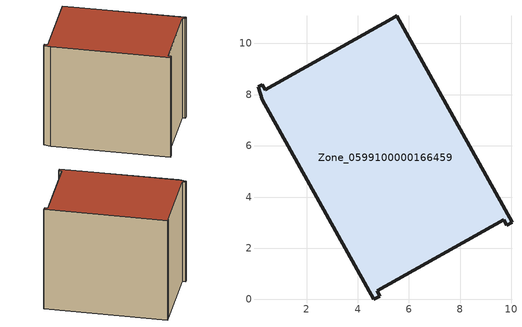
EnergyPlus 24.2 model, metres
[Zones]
Zone_0599100000166459
 floor ground (C_G): 0.1,8.3 0.27,8.39 0.38,8.19 5.32,10.96 5.53,11.09 10.02,3.02 9.81,2.9 9.7,3.11 4.75,0.34 4.86,0.13 4.63,0 0.28,7.8 z0
 wall outside (C_F): 5.53,11.09 5.32,10.96 0.38,8.19 0.27,8.39 0.1,8.3 0.28,7.8 4.63,0 4.86,0.13 4.75,0.34 9.7,3.11 9.81,2.9 10.02,3.02 5.53,11.09 z0:8.32
 roof outside (C_R): 0.1,8.3 0.28,7.8 4.63,0 4.86,0.13 4.75,0.34 9.7,3.11 9.81,2.9 10.02,3.02 5.53,11.09 5.32,10.96 0.38,8.19 0.27,8.39 z8.32
[BUILDING]
Pand.0599100000166459: North Axis=0; Terrain=City; Loads Convergence Tolerance Value=0.04; Temperature Convergence Tolerance Value=0.4; Solar Distribution=FullExterior; Maximum Number of Warmup Days=25; Minimum Number of Warmup Days=1
[Site:Location]
Rotterdam.The.Hague.AP_ZH_NLD Design_Conditions: Latitude=51.96; Longitude=4.45; Time Zone=1; Elevation=-4.5
[SITE:GROUNDTEMPERATURE:BUILDINGSURFACE]
18, 18, 18, 18, 18, 18, 18, 18, 18, 18, 18, 18
[MATERIAL] Thermal Absorptance=0.9; Solar Absorptance=0.7; Visible Absorptance=0.7
Name | Roughness | Thickness | Conductivity | Density | Specific Heat
G.TI.1965-1974 | MediumSmooth | 0.15 | 0.882353 | 540 | 1210
F.TI.1965-1974 | Rough | 0.3 | 0.697674 | 1920 | 840
R.TI.1965-1974 | MediumRough | 0.2 | 0.232558 | 1500 | 1000
[CONSTRUCTION]
C_G: G.TI.1965-1974
C_F: F.TI.1965-1974
C_R: R.TI.1965-1974
[ZONE]
Zone_0599100000166459: Type=1; Multiplier=1; Ceiling Height=Autocalculate; Volume=Autocalculate; Floor Area=autocalculate; Part of Total Floor Area=Yes
[ZONEINFILTRATION:DESIGNFLOWRATE]
Infil_Zone_0599100000166459: Zone or ZoneList or Space or SpaceList=Zone_0599100000166459; Schedule=AlwaysOn; Design Flow Rate Calculation Method=Flow/Area; Flow Rate per Floor Area=0.003; Constant Term Coefficient=1; Temperature Term Coefficient=0; Velocity Term Coefficient=0; Velocity Squared Term Coefficient=0
[HVACTEMPLATE:ZONE:IDEALLOADSAIRSYSTEM]
Zone_0599100000166459: Maximum Heating Supply Air Temperature=50; Minimum Cooling Supply Air Temperature=13; Maximum Heating Supply Air Humidity Ratio=0.0156; Minimum Cooling Supply Air Humidity Ratio=0.0077; Heating Limit=NoLimit; Cooling Limit=NoLimit; Dehumidification Control Type=ConstantSensibleHeatRatio; Cooling Sensible Heat Ratio=0.7; Dehumidification Setpoint=60; Humidification Control Type=None; Humidification Setpoint=30; Outdoor Air Method=None; Outdoor Air Flow Rate per Person=0.00944; Outdoor Air Flow Rate per Zone Floor Area=0; Outdoor Air Flow Rate per Zone=0; Demand Controlled Ventilation Type=None; Outdoor Air Economizer Type=NoEconomizer; Heat Recovery Type=None; Sensible Heat Recovery Effectiveness=0.7; Latent Heat Recovery Effectiveness=0.65
[ZONECONTROL:THERMOSTAT]
ThermostatControl_Zone_0599100000166459: Zone or ZoneList=Zone_0599100000166459; Control Type Schedule=DualSetpointControlType; Control 1=Thermostat_Zone_0599100000166459; Temperature Difference Between Cutout And Setpoint=0
[THERMOSTATSETPOINT:DUALSETPOINT]
Thermostat_Zone_0599100000166459: Heating Setpoint Temperature Schedule=HeatingSetpoint_Zone_0599100000166459; Cooling Setpoint Temperature Schedule=CoolingSetpoint_Zone_0599100000166459
[SCHEDULE:COMPACT]
HeatingSetpoint_Zone_0599100000166459: Through: 12/31, For: AllDays, Until: 24:00, 21
CoolingSetpoint_Zone_0599100000166459: Through: 12/31, For: AllDays, Until: 24:00, 24
DualSetpointControlType: Through: 12/31, For: AllDays, Until: 24:00, 4
AlwaysOn: Through: 12/31, For: AllDays, Until: 24:00, 1
